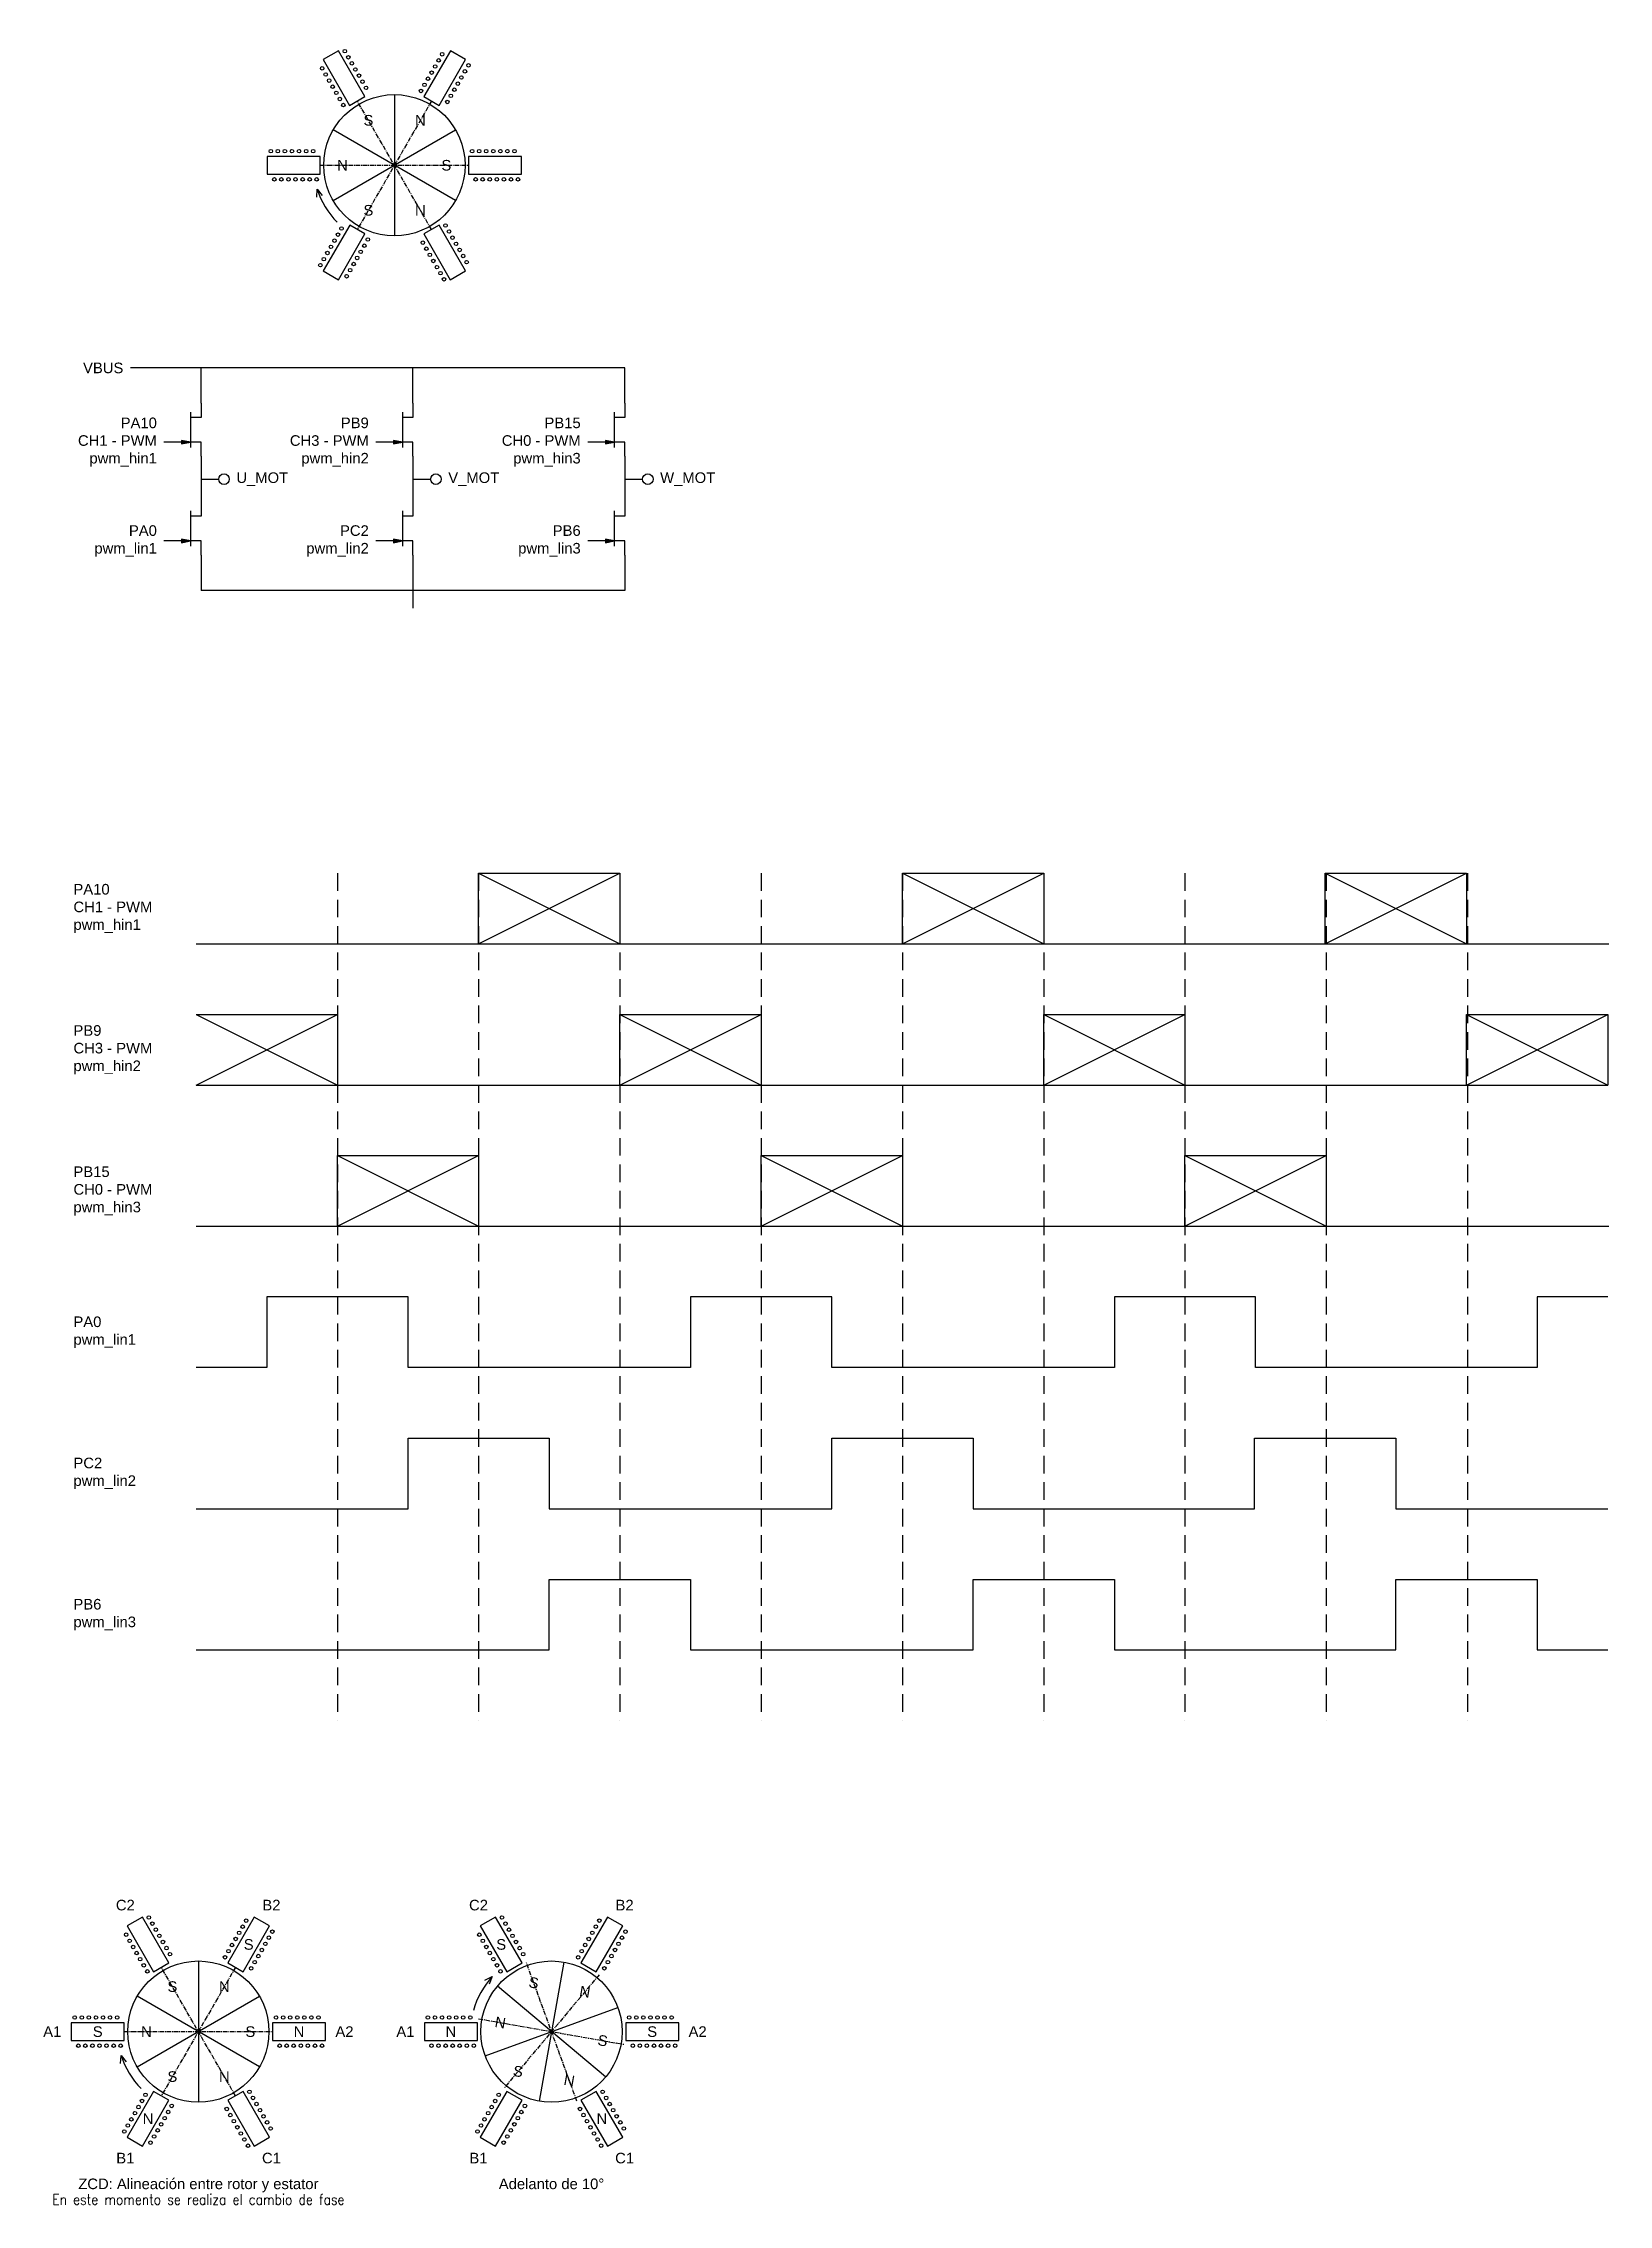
# Model space of a CAD drawing. Header units: millimetres. Extents: x 5 to 449, y -8 to 604.
import ezdxf
from ezdxf.enums import TextEntityAlignment as Align

# ---------------------------------------------------------------- set-up
doc = ezdxf.new("R2010")
doc.units = ezdxf.units.MM
doc.header["$MEASUREMENT"] = 0
doc.linetypes.add('CENTER', pattern=[2, 1.25, -0.25, 0.25, -0.25])
doc.linetypes.add('DASHED', pattern=[0.75, 0.5, -0.25])
doc.styles.add('RomanS', font='romans.shx', dxfattribs={"width": 0.85})
doc.styles.get("Standard").update_dxf_attribs({"font": 'arial.ttf'})

# ---------------------------------------------------------------- blocks, each defined once
blk = doc.blocks.new('*U1')
blk.add_lwpolyline([(0, 0), (38.64, 10.35)])
blk = doc.blocks.new('*U2')
at = {"color": 0, "linetype": 'ByBlock', "lineweight": -2, "transparency": 16777216}
for p, rotation in [((34.14, 5.86), 120), ((25.18, 39.32), 240)]:
    blk.add_blockref('*U1', p, dxfattribs=dict(at, rotation=rotation))
blk.add_blockref('*U1', (0.68, 14.82), dxfattribs=at)
blk = doc.blocks.new('*U4')
blk.add_lwpolyline([(1.58, -7.75), (5.92, -5.25), (-1.58, 7.75), (-5.92, 5.25)], close=True)
for centre in [(0.21, 7.63), (1.21, 5.9), (-6.21, 2.76), (-5.21, 1.03), (2.21, 4.17), (3.21, 2.43), (4.21, 0.7), (-4.21, -0.7), (-3.21, -2.43), (-2.21, -4.17), (-1.21, -5.9), (5.21, -1.03), (6.21, -2.76), (-0.21, -7.63)]:
    blk.add_circle(centre, 0.5)
blk = doc.blocks.new('*U5')
at = {"color": 0, "linetype": 'ByBlock', "lineweight": -2, "transparency": 16777216}
blk.add_blockref('*U4', (5.75, 44.68), dxfattribs=at)
for p, rotation in [((34.25, 44.68), 300.0000000000001), ((-8.5, 20), 59.99999999999999), ((48.5, 20), 240), ((5.75, -4.68), 120), ((34.25, -4.68), 180)]:
    blk.add_blockref('*U4', p, dxfattribs=dict(at, rotation=rotation))
blk = doc.blocks.new('*U7')
at = {"color": 1, "linetype": 'CENTER'}
blk.add_lwpolyline([(21, 0), (0, 36.37)], dxfattribs=at)
blk = doc.blocks.new('*U8')
at = {"color": 0, "linetype": 'ByBlock', "lineweight": -2, "transparency": 16777216}
for p, rotation in [((70.24, 40.82), 120), ((38.74, 59.01), 240.0000000000001)]:
    blk.add_blockref('*U7', p, dxfattribs=dict(at, rotation=rotation))
blk.add_blockref('*U7', (38.74, 22.64), dxfattribs=at)
blk = doc.blocks.new('*U13')
blk.add_lwpolyline([(0, 0), (38.64, 10.35)])
blk = doc.blocks.new('*U14')
at = {"color": 0, "linetype": 'ByBlock', "lineweight": -2, "transparency": 16777216}
for p, rotation in [((34.14, 5.86), 120), ((25.18, 39.32), 240)]:
    blk.add_blockref('*U13', p, dxfattribs=dict(at, rotation=rotation))
blk.add_blockref('*U13', (0.68, 14.82), dxfattribs=at)
blk = doc.blocks.new('*U9')
blk.add_lwpolyline([(1.58, -7.75), (5.92, -5.25), (-1.58, 7.75), (-5.92, 5.25)], close=True)
for centre in [(0.21, 7.63), (1.21, 5.9), (-6.21, 2.76), (-5.21, 1.03), (2.21, 4.17), (3.21, 2.43), (4.21, 0.7), (-4.21, -0.7), (-3.21, -2.43), (-2.21, -4.17), (-1.21, -5.9), (5.21, -1.03), (6.21, -2.76), (-0.21, -7.63)]:
    blk.add_circle(centre, 0.5)
blk = doc.blocks.new('*U10')
at = {"color": 0, "linetype": 'ByBlock', "lineweight": -2, "transparency": 16777216}
blk.add_blockref('*U9', (5.75, 44.68), dxfattribs=at)
for p, rotation in [((34.25, 44.68), 300.0000000000001), ((-8.5, 20), 59.99999999999999), ((48.5, 20), 240), ((5.75, -4.68), 120), ((34.25, -4.68), 180)]:
    blk.add_blockref('*U9', p, dxfattribs=dict(at, rotation=rotation))
blk = doc.blocks.new('*U11')
at = {"color": 1, "linetype": 'CENTER'}
blk.add_lwpolyline([(21, 0), (0, 36.37)], dxfattribs=at)
blk = doc.blocks.new('*U12')
at = {"color": 0, "linetype": 'ByBlock', "lineweight": -2, "transparency": 16777216}
for p, rotation in [((70.24, 40.82), 120), ((38.74, 59.01), 240.0000000000001)]:
    blk.add_blockref('*U11', p, dxfattribs=dict(at, rotation=rotation))
blk.add_blockref('*U11', (38.74, 22.64), dxfattribs=at)
blk = doc.blocks.new('*U25')
blk.add_lwpolyline([(0, 0), (38.64, 10.35)])
blk = doc.blocks.new('*U26')
at = {"color": 0, "linetype": 'ByBlock', "lineweight": -2, "transparency": 16777216}
for p, rotation in [((34.14, 5.86), 120), ((25.18, 39.32), 240)]:
    blk.add_blockref('*U25', p, dxfattribs=dict(at, rotation=rotation))
blk.add_blockref('*U25', (0.68, 14.82), dxfattribs=at)
blk = doc.blocks.new('*U21')
blk.add_lwpolyline([(1.58, -7.75), (5.92, -5.25), (-1.58, 7.75), (-5.92, 5.25)], close=True)
for centre in [(0.21, 7.63), (1.21, 5.9), (-6.21, 2.76), (-5.21, 1.03), (2.21, 4.17), (3.21, 2.43), (4.21, 0.7), (-4.21, -0.7), (-3.21, -2.43), (-2.21, -4.17), (-1.21, -5.9), (5.21, -1.03), (6.21, -2.76), (-0.21, -7.63)]:
    blk.add_circle(centre, 0.5)
blk = doc.blocks.new('*U22')
at = {"color": 0, "linetype": 'ByBlock', "lineweight": -2, "transparency": 16777216}
blk.add_blockref('*U21', (5.75, 44.68), dxfattribs=at)
for p, rotation in [((34.25, 44.68), 300.0000000000001), ((-8.5, 20), 59.99999999999999), ((48.5, 20), 240), ((5.75, -4.68), 120), ((34.25, -4.68), 180)]:
    blk.add_blockref('*U21', p, dxfattribs=dict(at, rotation=rotation))
blk = doc.blocks.new('*U23')
at = {"color": 1, "linetype": 'CENTER'}
blk.add_lwpolyline([(21, 0), (0, 36.37)], dxfattribs=at)
blk = doc.blocks.new('*U24')
at = {"color": 0, "linetype": 'ByBlock', "lineweight": -2, "transparency": 16777216}
for p, rotation in [((70.24, 40.82), 120), ((38.74, 59.01), 240.0000000000001)]:
    blk.add_blockref('*U23', p, dxfattribs=dict(at, rotation=rotation))
blk.add_blockref('*U23', (38.74, 22.64), dxfattribs=at)
blk = doc.blocks.new('MOS')
h = blk.add_hatch(color=256)
h.dxf.hatch_style = 1
h.paths.add_polyline_path([(2.5, 0.5), (2.5, -0.5), (5, 0)])
for points in [[(8, 11), (8, 7), (5, 7)], [(5, 8.5), (5, -1.5)], [(5, 0), (0, 0)], [(2.5, 0.5), (2.5, -0.5), (5, 0), (2.5, 0.5)], [(8, -4), (8, 0), (5, 0)]]:
    blk.add_lwpolyline(points)

msp = doc.modelspace()

# ---------------------------------------------------------------- linework, layer by layer
for points in [[(82.74, 560.36), (82.88, 562.68), (84.31, 560.84)], [(170, 512), (30, 512)], [(50, 502), (50, 512)], [(110, 502), (110, 512)], [(170, 502), (170, 512)], [(42, 491), (39.5, 491)], [(102, 491), (99.5, 491)], [(162, 491), (159.5, 491)], [(50, 487), (50, 474)], [(110, 487), (110, 474)], [(170, 487), (170, 474)], [(50, 480.5), (55, 480.5)], [(110, 480.5), (115, 480.5)], [(170, 480.5), (175, 480.5)], [(42, 463), (39.5, 463)], [(102, 463), (99.5, 463)], [(162, 463), (159.5, 463)], [(50, 459), (50, 449)], [(110, 459), (110, 449)], [(170, 459), (170, 449)], [(170, 449), (50, 449)], [(110, 449), (110, 444)], [(48.6, 348.91), (128.6, 348.91), (128.6, 368.91), (168.6, 368.91), (168.6, 348.91), (248.6, 348.91), (248.6, 368.91), (288.6, 368.91), (288.6, 348.91), (368.33, 348.91), (368.33, 368.91), (408.33, 368.91), (408.33, 348.91), (448.6, 348.91), (448.6, 348.91), (448.6, 348.91)], [(128.6, 348.91), (168.6, 368.91)], [(128.6, 368.91), (168.6, 348.91)], [(248.6, 348.91), (288.6, 368.91)], [(248.6, 368.91), (288.6, 348.91)], [(368.33, 348.91), (408.33, 368.91)], [(368.33, 368.91), (408.33, 348.91)], [(128.6, 348.91), (168.6, 348.91)], [(248.6, 348.91), (288.6, 348.91)], [(368.33, 348.91), (408.33, 348.91)], [(48.6, 328.91), (88.6, 328.91), (88.6, 308.91), (168.6, 308.91), (168.6, 328.91), (208.6, 328.91), (208.6, 308.91), (288.6, 308.91), (288.6, 328.91), (328.6, 328.91), (328.6, 308.91), (408.33, 308.91), (408.33, 328.91), (448.33, 328.91), (448.33, 308.91)], [(48.6, 308.91), (88.6, 328.91)], [(48.6, 328.91), (88.6, 308.91)], [(168.6, 308.91), (208.6, 328.91)], [(168.6, 328.91), (208.6, 308.91)], [(288.6, 308.91), (328.6, 328.91)], [(288.6, 328.91), (328.6, 308.91)], [(408.33, 308.91), (448.33, 328.91)], [(408.33, 328.91), (448.33, 308.91)], [(48.6, 308.91), (88.6, 308.91)], [(168.6, 308.91), (208.6, 308.91)], [(288.6, 308.91), (328.6, 308.91)], [(408.33, 308.91), (448.33, 308.91)], [(48.6, 268.91), (88.6, 268.91), (88.6, 288.91), (128.6, 288.91), (128.6, 268.91), (208.6, 268.91), (208.6, 288.91), (248.6, 288.91), (248.6, 268.91), (328.6, 268.91), (328.6, 288.91), (368.6, 288.91), (368.6, 268.91), (448.6, 268.91)], [(88.6, 268.91), (128.6, 288.91)], [(88.6, 288.91), (128.6, 268.91)], [(208.6, 268.91), (248.6, 288.91)], [(208.6, 288.91), (248.6, 268.91)], [(328.6, 268.91), (368.6, 288.91)], [(328.6, 288.91), (368.6, 268.91)], [(88.6, 268.91), (128.6, 268.91)], [(208.6, 268.91), (248.6, 268.91)], [(328.6, 268.91), (368.6, 268.91)], [(448.33, 248.91), (428.33, 248.91), (428.33, 228.91), (348.6, 228.91), (348.6, 248.91), (308.6, 248.91), (308.6, 228.91), (228.6, 228.91), (228.6, 248.91), (188.6, 248.91), (188.6, 228.91), (108.6, 228.91), (108.6, 248.91), (68.6, 248.91), (68.6, 228.91), (48.6, 228.91)], [(48.6, 188.91), (48.6, 188.91), (48.6, 188.91), (108.6, 188.91), (108.6, 208.91), (148.6, 208.91), (148.6, 188.91), (228.6, 188.91), (228.6, 208.91), (268.6, 208.91), (268.6, 188.91), (348.33, 188.91), (348.33, 208.91), (388.33, 208.91), (388.33, 188.91), (448.33, 188.91)], [(48.6, 148.91), (48.6, 148.91), (48.6, 148.91), (148.6, 148.91), (148.6, 168.91), (188.6, 168.91), (188.6, 148.91), (268.6, 148.91), (268.6, 168.91), (308.6, 168.91), (308.6, 148.91), (388.33, 148.91), (388.33, 168.91), (428.33, 168.91), (428.33, 148.91), (448.33, 148.91)], [(130.39, 55.35), (132.47, 56.39), (131.6, 54.23)], [(27.23, 31.76), (27.37, 34.09), (28.81, 32.25)]]:
    msp.add_lwpolyline(points)
at = {"color": 1, "linetype": 'DASHED', "ltscale": 10}
for points in [[(88.6, 368.91), (88.6, 128.91)], [(128.6, 368.91), (128.6, 128.91)], [(168.6, 368.91), (168.6, 128.91)], [(208.6, 368.91), (208.6, 128.91)], [(248.6, 368.91), (248.6, 128.91)], [(288.6, 368.91), (288.6, 128.91)], [(328.6, 368.91), (328.6, 128.91)], [(368.6, 368.91), (368.6, 128.91)], [(408.6, 368.91), (408.6, 128.91)]]:
    msp.add_lwpolyline(points, dxfattribs=at)
for centre, radius in [((104.75, 569.42), 20), ((56.5, 480.5), 1.5), ((116.5, 480.5), 1.5), ((176.5, 480.5), 1.5), ((49.24, 40.82), 20), ((149.24, 40.82), 20)]:
    msp.add_circle(centre, radius)
for centre, start, end in [((104.75, 569.42), 197.12116, 224.90212), ((149.24, 40.82), 137.12116, 164.90212), ((49.24, 40.82), 197.12116, 224.90212)]:
    msp.add_arc(centre, 22.88, start, end)

# ---------------------------------------------------------------- block references
for name, p in [('*U22', (84.75, 549.42)), ('*U24', (55.51, 528.59)), ('MOS', (42, 491)), ('MOS', (102, 491)), ('MOS', (162, 491)), ('MOS', (42, 463)), ('MOS', (102, 463)), ('MOS', (162, 463)), ('*U5', (29.24, 20.82)), ('*U10', (129.24, 20.82)), ('*U8', (0, 0))]:
    msp.add_blockref(name, p)
for name, p, rotation in [('*U26', (90.6, 544.92), 15), ('*U2', (35.1, 16.33), 15), ('*U12', (93.66, 9.17), 349.9999999999999), ('*U14', (131.06, 19.16), 4.999999999999987)]:
    msp.add_blockref(name, p, dxfattribs=dict(rotation=rotation))

# ---------------------------------------------------------------- texts
for s, p in [('S', (97.39, 582.16)), ('N', (112.1, 582.16)), ('N', (90.03, 569.42)), ('S', (119.46, 569.42)), ('S', (97.39, 556.67)), ('N', (112.1, 556.67)), ('C2', (28.56, 76.65)), ('B2', (69.93, 76.65)), ('C2', (128.56, 76.65)), ('B2', (169.93, 76.65)), ('S', (63.49, 65.51)), ('S', (134.99, 65.51)), ('S', (41.88, 53.57)), ('N', (56.6, 53.57)), ('A1', (7.87, 40.82)), ('S', (20.74, 40.82)), ('N', (34.52, 40.82)), ('S', (63.96, 40.82)), ('N', (77.74, 40.82)), ('A2', (90.61, 40.82)), ('A1', (107.87, 40.82)), ('N', (120.74, 40.82)), ('S', (177.74, 40.82)), ('A2', (190.61, 40.82)), ('S', (41.88, 28.08)), ('N', (56.6, 28.08)), ('N', (34.99, 16.14)), ('N', (163.49, 16.14)), ('B1', (28.56, 5)), ('C1', (69.93, 5)), ('B1', (128.56, 5)), ('C1', (169.93, 5)), ('ZCD: Alineación entre rotor y estator', (49.24, -2.3)), ('Adelanto de 10°', (149.24, -2.3))]:
    msp.add_text(s, height=3).set_placement(p, align=Align.MIDDLE_CENTER)
for s, p in [('S', (144.21, 54.65)), ('N', (158.7, 52.1)), ('N', (134.75, 43.38)), ('S', (163.73, 38.27)), ('S', (139.78, 29.55)), ('N', (154.27, 27))]:
    msp.add_text(s, height=3, rotation=350).set_placement(p, align=Align.MIDDLE_CENTER)
at = {"char_height": 3, "width": 30.0287}
for s, insert, attachment_point in [('VBUS', (28, 512), 6), ('PA10\\PCH1 - PWM\\Ppwm_hin1', (37.5, 491), 6), ('PB9\\PCH3 - PWM\\Ppwm_hin2', (97.5, 491), 6), ('PB15\\PCH0 - PWM\\Ppwm_hin3', (157.5, 491), 6), ('U_MOT', (60, 480.5), 4), ('V_MOT', (120, 480.5), 4), ('W_MOT', (180, 480.5), 4), ('PA0\\Ppwm_lin1', (37.5, 463), 6), ('PC2\\Ppwm_lin2', (97.5, 463), 6), ('PB6\\Ppwm_lin3', (157.5, 463), 6), ('PA10\\PCH1 - PWM\\Ppwm_hin1', (13.87, 358.91), 4), ('PB9\\PCH3 - PWM\\Ppwm_hin2', (13.87, 318.91), 4), ('PB15\\PCH0 - PWM\\Ppwm_hin3', (13.87, 278.91), 4), ('PA0\\Ppwm_lin1', (13.87, 238.91), 4), ('PC2\\Ppwm_lin2', (13.87, 198.91), 4), ('PB6\\Ppwm_lin3', (13.87, 158.91), 4)]:
    msp.add_mtext(s, dxfattribs=dict(at, insert=insert, attachment_point=attachment_point))
at = {"insert": (49.24, -5.23), "char_height": 3, "width": 96.4082, "attachment_point": 2, "style": 'RomanS'}
msp.add_mtext('\\W0.8500;En este momento se realiza el cambio de fase', dxfattribs=at)

doc.saveas('drawing.dxf')
